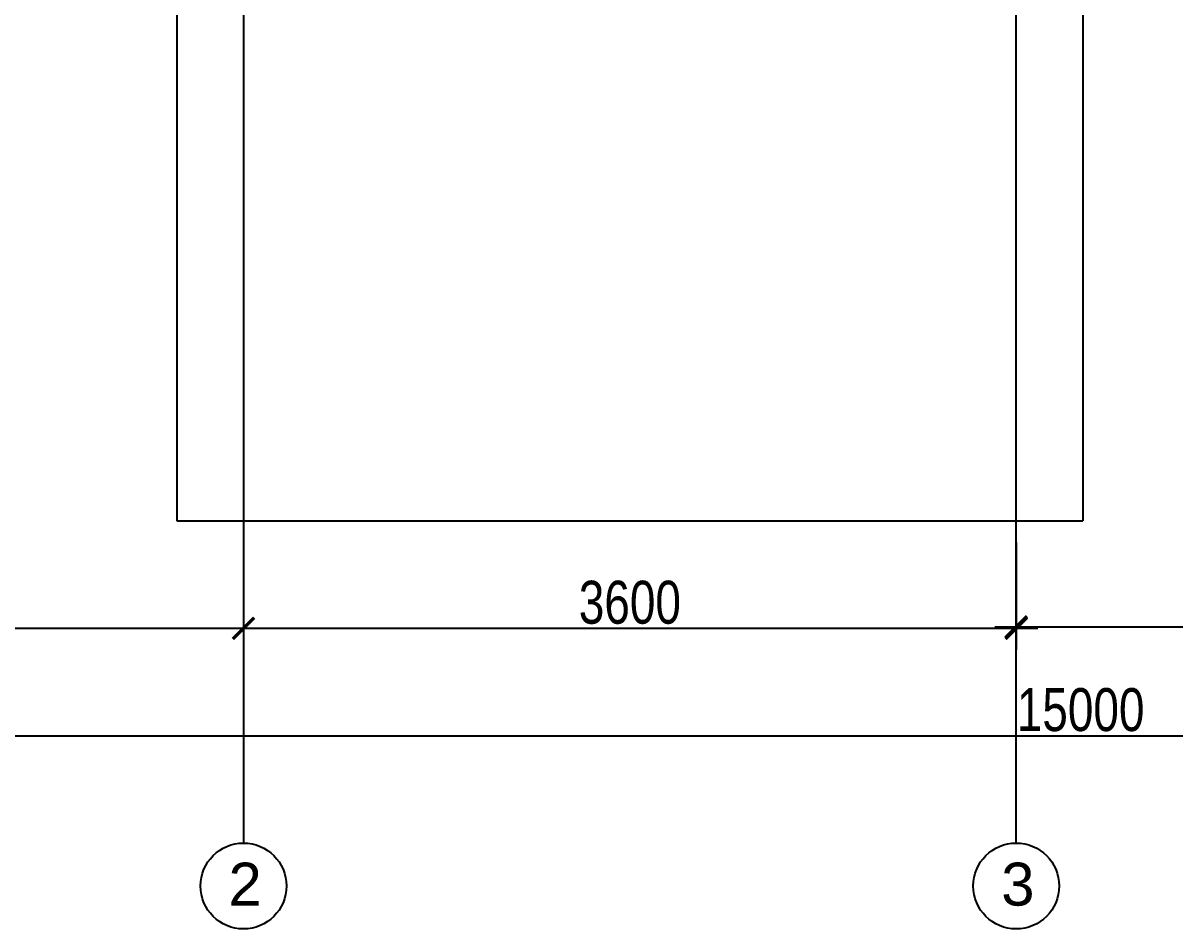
# Model space of a CAD drawing. Header units: millimetres. Extents: x 11159 to 50121, y 18346 to 37577.
# Drawn here: x 36968 to 42334, y 18346 to 22565 of the extents above; entities that cross this region are included whole.
import ezdxf

# ---------------------------------------------------------------- set-up
doc = ezdxf.new("R2010")
doc.units = ezdxf.units.MM
for name, color, linetype in [('axis', 40, 'Continuous'), ('dim', 7, 'Continuous'), ('wall', 5, 'Continuous')]:
    doc.layers.add(name, color=color, linetype=linetype)
doc.styles.add('KOTE', font='romrust.shx', dxfattribs={"width": 0.8})
doc.styles.get("Standard").update_dxf_attribs({"font": 'arial.ttf'})
doc.dimstyles.new('ayala 50', dxfattribs={"dimscale": 50, "dimtxt": 2.5, "dimasz": 1, "dimexe": 1, "dimexo": 2, "dimgap": 1, "dimtad": 1, "dimdec": 0, "dimzin": 9, "dimdsep": 46, "dimtxsty": 'KOTE', "dimblk": 'ARCHTICK', "dimcen": 0, "dimdle": 1, "dimclrd": 4, "dimclre": 4, "dimclrt": 3, "dimadec": 0, "dimazin": 0, "dimtfac": 0.666667, "dimtdec": 0, "dimtix": 1, "dimtmove": 2, "dimatfit": 0, "dimfxl": 1, "dimtvp": 1, "dimtolj": 1, "dimarcsym": 0})

# ---------------------------------------------------------------- blocks, each defined once
blk = doc.blocks.new('_ArchTick')
at = {"color": 0, "linetype": 'ByBlock', "const_width": 0.15}
blk.add_lwpolyline([(-0.5, -0.5), (0.5, 0.5)], dxfattribs=at)
blk = doc.blocks.new('*D62')
at = {"layer": 'Defpoints', "color": 0, "transparency": 16777216}
for p in [(37994.9, 19746.4), (37994.9, 19746.4), (34394.9, 19211.7)]:
    blk.add_point(p, dxfattribs=at)
at = {"layer": 'dim', "color": 4, "lineweight": -2, "transparency": 16777216}
for p, q in [((34394.9, 19311.7), (34394.9, 19846.4)), ((34294.9, 19746.4), (38094.9, 19746.4))]:
    blk.add_line(p, q, dxfattribs=at)
at = {"layer": 'dim', "color": 4, "lineweight": -2, "transparency": 16777216, "xscale": 100, "yscale": 100, "zscale": 100, "rotation": 180}
blk.add_blockref('_ArchTick', (34394.9, 19746.4), dxfattribs=at)
at = {"layer": 'dim', "color": 4, "lineweight": -2, "transparency": 16777216, "xscale": 100, "yscale": 100, "zscale": 100}
blk.add_blockref('_ArchTick', (37994.9, 19746.4), dxfattribs=at)
at = {"layer": 'dim', "color": 3, "transparency": 16777216, "insert": (36194.9, 19866.4), "char_height": 200, "attachment_point": 5, "style": 'KOTE'}
blk.add_mtext('\\A1;3600', dxfattribs=at)
blk = doc.blocks.new('*D50')
at = {"layer": 'Defpoints', "color": 0, "transparency": 16777216}
for p in [(37994.9, 20246.4), (41594.9, 19960.4), (41594.9, 19746.4)]:
    blk.add_point(p, dxfattribs=at)
at = {"layer": 'dim', "color": 4, "lineweight": -2, "transparency": 16777216}
for p, q in [((37994.9, 20146.4), (37994.9, 19646.4)), ((41594.9, 19860.4), (41594.9, 19646.4)), ((37894.9, 19746.4), (41694.9, 19746.4))]:
    blk.add_line(p, q, dxfattribs=at)
at = {"layer": 'dim', "color": 4, "lineweight": -2, "transparency": 16777216, "xscale": 100, "yscale": 100, "zscale": 100, "rotation": 180}
blk.add_blockref('_ArchTick', (37994.9, 19746.4), dxfattribs=at)
at = {"layer": 'dim', "color": 4, "lineweight": -2, "transparency": 16777216, "xscale": 100, "yscale": 100, "zscale": 100}
blk.add_blockref('_ArchTick', (41594.9, 19746.4), dxfattribs=at)
at = {"layer": 'dim', "color": 3, "transparency": 16777216, "insert": (39794.9, 19866.4), "char_height": 200, "attachment_point": 5, "style": 'KOTE'}
blk.add_mtext('\\A1;3600', dxfattribs=at)
blk = doc.blocks.new('*D51')
at = {"layer": 'Defpoints', "color": 0, "transparency": 16777216}
for p in [(41594.9, 20246.4), (45194.9, 20144.4), (45194.9, 19753.4)]:
    blk.add_point(p, dxfattribs=at)
at = {"layer": 'dim', "color": 4, "lineweight": -2, "transparency": 16777216}
for p, q in [((41594.9, 20146.4), (41594.9, 19653.4)), ((45194.9, 20044.4), (45194.9, 19653.4)), ((41494.9, 19753.4), (45294.9, 19753.4))]:
    blk.add_line(p, q, dxfattribs=at)
at = {"layer": 'dim', "color": 4, "lineweight": -2, "transparency": 16777216, "xscale": 100, "yscale": 100, "zscale": 100, "rotation": 180}
blk.add_blockref('_ArchTick', (41594.9, 19753.4), dxfattribs=at)
at = {"layer": 'dim', "color": 4, "lineweight": -2, "transparency": 16777216, "xscale": 100, "yscale": 100, "zscale": 100}
blk.add_blockref('_ArchTick', (45194.9, 19753.4), dxfattribs=at)
at = {"layer": 'dim', "color": 3, "transparency": 16777216, "insert": (43394.9, 19873.4), "char_height": 200, "attachment_point": 5, "style": 'KOTE'}
blk.add_mtext('\\A1;3600', dxfattribs=at)
blk = doc.blocks.new('*D53')
at = {"layer": 'Defpoints', "color": 0, "transparency": 16777216}
for p in [(49394.9, 26556.4), (34394.9, 23556.4), (49394.9, 19246.4)]:
    blk.add_point(p, dxfattribs=at)
at = {"layer": 'dim', "color": 4, "lineweight": -2, "transparency": 16777216}
for p, q in [((49394.9, 26456.4), (49394.9, 19146.4)), ((34394.9, 23456.4), (34394.9, 19146.4)), ((34294.9, 19246.4), (49494.9, 19246.4))]:
    blk.add_line(p, q, dxfattribs=at)
at = {"layer": 'dim', "color": 4, "lineweight": -2, "transparency": 16777216, "xscale": 100, "yscale": 100, "zscale": 100, "rotation": 180}
blk.add_blockref('_ArchTick', (34394.9, 19246.4), dxfattribs=at)
at = {"layer": 'dim', "color": 4, "lineweight": -2, "transparency": 16777216, "xscale": 100, "yscale": 100, "zscale": 100}
blk.add_blockref('_ArchTick', (49394.9, 19246.4), dxfattribs=at)
at = {"layer": 'dim', "color": 3, "transparency": 16777216, "insert": (41894.9, 19366.4), "char_height": 200, "attachment_point": 5, "style": 'KOTE'}
blk.add_mtext('\\A1;15000', dxfattribs=at)

msp = doc.modelspace()

# ---------------------------------------------------------------- linework, layer by layer
at = {"layer": 'axis'}
for p, q in [((37994.9, 35956.4), (37994.9, 18746.4)), ((41594.9, 18746.4), (41594.9, 35956.4))]:
    msp.add_line(p, q, dxfattribs=at)
at = {"layer": 'dim', "color": 7}
for centre in [(37994.9, 18546.4), (41594.9, 18546.4)]:
    msp.add_circle(centre, 200, dxfattribs=at)
at = {"layer": 'wall', "color": 0}
for p, q in [((37684.9, 23246.4), (37684.9, 20246.4)), ((41904.9, 23246.4), (41904.9, 20246.4)), ((37684.9, 20246.4), (41904.9, 20246.4))]:
    msp.add_line(p, q, dxfattribs=at)

# ---------------------------------------------------------------- texts
at = {"layer": 'dim', "color": 7}
for s, p in [('2', (37924.8, 18455.1)), ('3', (41524.8, 18455.1))]:
    msp.add_text(s, height=200, dxfattribs=at).set_placement(p)

# ---------------------------------------------------------------- dimensions: what is measured, and where the dimension line sits
at = {"layer": 'dim'}
for base, p1, p2, picture, middle in [((49394.9, 19246.4), (34394.9, 23556.4), (49394.9, 26556.4), '*D53', (41894.9, 19366.4)), ((41594.9, 19746.4), (37994.9, 20246.4), (41594.9, 19960.4), '*D50', (39794.9, 19866.4)), ((45194.9, 19753.4), (41594.9, 20246.4), (45194.9, 20144.4), '*D51', (43394.9, 19873.4)), ((37994.9, 19746.4), (34394.9, 19211.7), (37994.9, 19746.4), '*D62', (36194.9, 19866.4))]:
    dim = msp.add_linear_dim(base=base, p1=p1, p2=p2, dimstyle='ayala 50', override={"dimscale": 1, "dimtxt": 200, "dimasz": 100, "dimexe": 100, "dimexo": 100, "dimgap": 20, "dimdle": 100}, dxfattribs=at)
    dim.commit()
    dim.dimension.update_dxf_attribs({"geometry": picture, "text_midpoint": middle})

doc.saveas('drawing.dxf')
